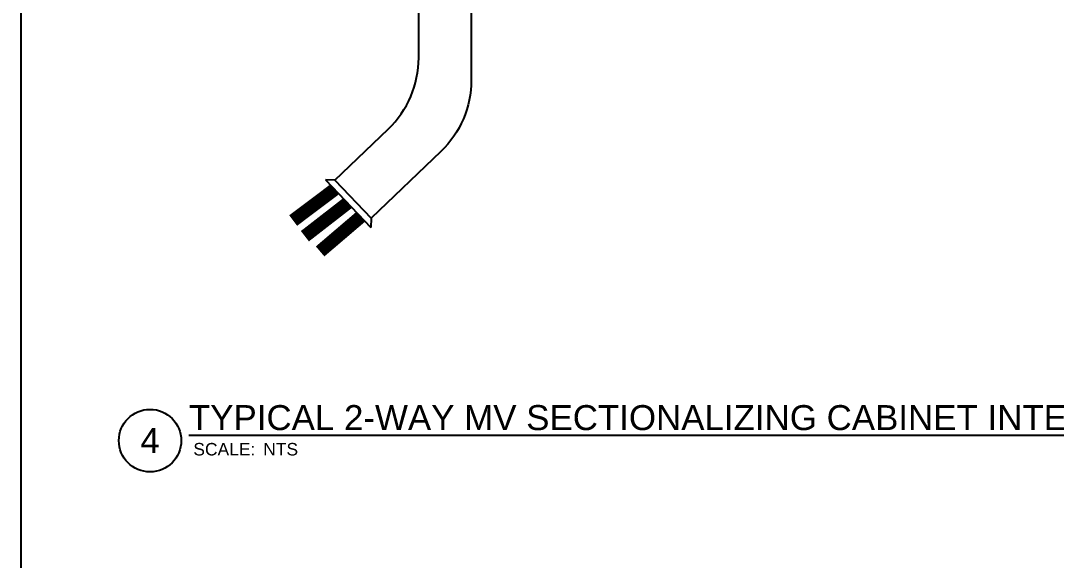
# Model space of a CAD drawing. Header units: feet. Extents: x -689 to 1837, y -511 to 1546.
# Drawn here: x 642.9 to 800.4, y 1382.4 to 1464.4 of the extents above; entities that cross this region are included whole.
import ezdxf
from ezdxf.enums import TextEntityAlignment as Align

# ---------------------------------------------------------------- set-up
doc = ezdxf.new("R2010")
doc.units = ezdxf.units.FT
doc.header["$MEASUREMENT"] = 0
for name, color, linetype in [('CABLE', 2, 'Continuous'), ('EQUIPMENT', 6, 'Continuous'), ('G-ANNO-TEXT @ 1', 1, 'Continuous')]:
    doc.layers.add(name, color=color, linetype=linetype)
doc.layers.add('G-NPLT', color=67, linetype='Continuous', plot=False)
doc.styles.add('NEI-A', font='arial.ttf')

# ---------------------------------------------------------------- blocks, each defined once
blk = doc.blocks.new('DETAIL_TITLE')
blk.add_circle((0.5923, -0.5126), 0.25)
at = {"style": 'NEI-A'}
blk.add_attdef('DETAIL_TITLE_001', (0.9099, -0.4851), '', height=0.2, dxfattribs=at)
at = {"style": 'NEI-A', "flags": 8}
blk.add_attdef('#', text='', height=0.2, dxfattribs=at).set_placement((0.5922, -0.5109), align=Align.MIDDLE_CENTER)
at = {"style": 'NEI-A'}
for tag, p in [('SCALE:', (0.9386, -0.7379)), ('1"_=_', (1.5474, -0.7379))]:
    blk.add_attdef(tag, text='', height=0.1, dxfattribs=at).set_placement(p, align=Align.BOTTOM_LEFT)

msp = doc.modelspace()

# ---------------------------------------------------------------- linework, layer by layer
at = {"layer": 'CABLE', "const_width": 2}
for points in [[(690.63009, 1438.73344), (684.35819, 1434.02047)], [(692.62349, 1436.66848), (686.14013, 1431.64066)], [(694.61687, 1434.57922), (688.45583, 1429.32649)]]:
    msp.add_lwpolyline(points, dxfattribs=at)
at = {"layer": 'EQUIPMENT'}
for p, q in [((689.28052, 1440.18611), (696.19578, 1432.9626)), ((690.69439, 1440.15528), (696.22661, 1434.37648)), ((696.22661, 1434.37648), (696.19578, 1432.9626))]:
    msp.add_line(p, q, dxfattribs=at)
for points in [[(690.69439, 1440.15528), (698.82049, 1447.93319, 0.204607432), (703.44858, 1458.76941), (703.44858, 1473.62458)], [(711.44858, 1473.62458), (711.44858, 1455.35265, -0.204607432), (706.82049, 1444.51644), (696.22396, 1434.37394)]]:
    msp.add_lwpolyline(points, format="xyb", dxfattribs=at)
msp.add_lwpolyline([(690.69439, 1440.15528), (689.28052, 1440.18611)], dxfattribs=at)
at = {"layer": 'G-NPLT'}
msp.add_lwpolyline([(642.91639, 1546.38847), (642.91639, 1218.38847), (1140.85417, 1218.38847), (1140.77417, 1546.38847)], close=True, dxfattribs=at)

# ---------------------------------------------------------------- block references
at = {"layer": 'G-ANNO-TEXT @ 1'}
ref = msp.add_blockref('DETAIL_TITLE', (651.34454, 1410.31376), dxfattribs=dict(at, xscale=18.99347914525915, yscale=18.99347914525915, zscale=18.99347914525915))
ref.add_attrib('#', '4', dxfattribs={"layer": '0', "height": 3.7987, "style": 'NEI-A'}).set_placement((662.59247, 1400.60999), align=Align.MIDDLE_CENTER)
ref.add_attrib('DETAIL_TITLE_001', '%%UTYPICAL 2-WAY MV SECTIONALIZING CABINET INTERNAL CONNECTION DETAIL', (668.50226, 1402.17153), dxfattribs={"layer": '0', "height": 3.7986958, "style": 'NEI-A'})
ref.add_attrib('SCALE:', 'SCALE:', dxfattribs={"layer": '0', "height": 1.899348, "style": 'NEI-A'}).set_placement((669.17275, 1400.2157), align=Align.TOP_LEFT)
ref.add_attrib('1"_=_', 'NTS', dxfattribs={"layer": '0', "height": 1.899348, "style": 'NEI-A'}).set_placement((679.80389, 1400.2157), align=Align.TOP_LEFT)

doc.saveas('drawing.dxf')
